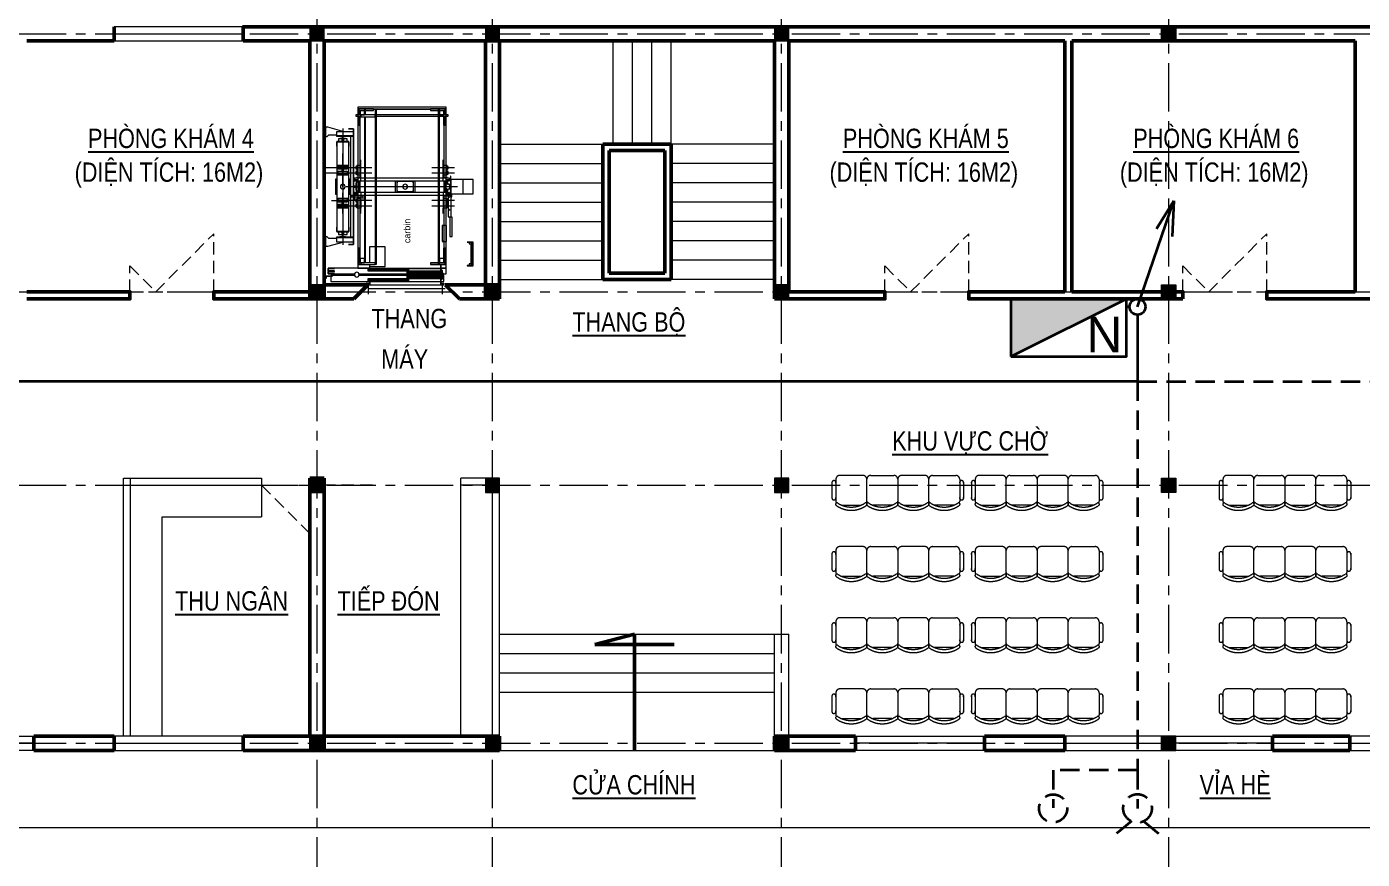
# Model space of a CAD drawing. Header units: millimetres. Extents: x 1109421 to 1726579, y -247837 to 144927.
# Drawn here: x 1243727 to 1264427, y -35463 to -22553 of the extents above; entities that cross this region are included whole.
import ezdxf

# ---------------------------------------------------------------- set-up
doc = ezdxf.new("R2010")
doc.units = ezdxf.units.MM
doc.header["$LTSCALE"] = 600
doc.header["$MEASUREMENT"] = 0
doc.set_wipeout_variables(frame=1)
for name, pattern in [('00_Hidden', [2.4, 1.6, -0.8]), ('CENTER', [2, 1.25, -0.25, 0.25, -0.25]), ('CHU VA GHI CHU - Copy$0$HIDDEN', [0.375, 0.25, -0.125]), ('DASHED', [0.75, 0.5, -0.25])]:
    doc.linetypes.add(name, pattern=pattern)
doc.layers.get('0').update_dxf_attribs({"lineweight": 0})
for name, color, linetype, lineweight in [('cat1', 30, 'Continuous', 50), ('cot', 40, 'Continuous', 13), ('HATCH-1', 250, 'Continuous', 9), ('LC Text2', 7, 'Continuous', 25), ('Noi that', 35, 'Continuous', 9), ('Noi that T2', 159, 'CHU VA GHI CHU - Copy$0$HIDDEN', 9), ('noithat', 125, 'Continuous', 9), ('PCCC - CHUACHAY - ONG D40', 6, 'Continuous', 35), ('PCCC - CHUACHAY - THIETBI', 1, 'Continuous', 35), ('PCCC-BAO CHAY - DAY', 3, 'DASHED', 35), ('PCCC-CHUACHAY-THIETBI', 1, 'Continuous', 35), ('thay1', 63, 'Continuous', 18), ('truc', 76, 'CENTER', 9)]:
    doc.layers.add(name, color=color, linetype=linetype, lineweight=lineweight)
doc.styles.add('chu theo TCVN', font='arial.ttf')
doc.styles.add('T2', font='VHARIAL.TTF', dxfattribs={"width": 0.8})
doc.styles.add('Than may th7-8 - 110518$0$ARIAL', font='arial.ttf')

# ---------------------------------------------------------------- blocks, each defined once
blk = doc.blocks.new('c330x450')
at = {"layer": 'cot', "ltscale": 2}
h = blk.add_hatch(color=256, dxfattribs=at)
h.dxf.hatch_style = 1
h.paths.add_polyline_path([(897343, 22412), (897563, 22412), (897563, 22632), (897343, 22632)])
blk.add_lwpolyline([(897343, 22412), (897563, 22412), (897563, 22632), (897343, 22632)], close=True, dxfattribs=at)
blk = doc.blocks.new('tm1')
at = {"layer": 'HATCH-1', "color": 250}
for p, q in [((513, 2755), (513, 255)), ((1883, 2755), (513, 2755)), ((547, 2699), (522, 2699)), ((522, 2699), (522, 2634)), ((547, 2699), (522, 2699)), ((522, 2699), (522, 2634)), ((530, 2727), (530, 2702)), ((755, 2727), (530, 2727)), ((530, 2727), (530, 2702)), ((755, 2727), (530, 2727)), ((530, 2702), (530, 2699)), ((615, 2702), (530, 2702)), ((530, 2702), (615, 2702)), ((530, 2702), (530, 2699)), ((615, 2702), (530, 2702)), ((530, 2702), (615, 2702)), ((530, 2699), (615, 2699)), ((530, 2699), (615, 2699)), ((550, 2699), (547, 2699)), ((547, 2699), (547, 2634)), ((547, 2634), (547, 2699)), ((550, 2699), (547, 2699)), ((547, 2699), (547, 2634)), ((547, 2634), (547, 2699)), ((550, 2699), (550, 2634)), ((615, 2699), (550, 2699)), ((550, 2699), (550, 2634)), ((615, 2699), (550, 2699)), ((550, 2634), (550, 2699)), ((550, 2634), (550, 2699)), ((635, 2720), (615, 2720)), ((615, 2720), (615, 2634)), ((615, 2634), (615, 2699)), ((615, 2634), (615, 2699)), ((635, 2634), (635, 2720)), ((755, 2702), (635, 2702)), ((635, 2702), (755, 2702)), ((755, 2702), (635, 2702)), ((635, 2702), (755, 2702)), ((635, 2699), (755, 2699)), ((635, 2699), (755, 2699)), ((755, 2702), (755, 2727)), ((755, 2702), (755, 2727)), ((1640, 2723), (755, 2723)), ((755, 2720), (1640, 2720)), ((755, 2699), (755, 2702)), ((755, 2699), (755, 2702)), ((805, 2720), (785, 2720)), ((785, 2720), (785, 320)), ((805, 320), (805, 2720)), ((1640, 2727), (1640, 2702)), ((1865, 2727), (1640, 2727)), ((1640, 2727), (1640, 2702)), ((1865, 2727), (1640, 2727)), ((1640, 2702), (1640, 2699)), ((1760, 2702), (1640, 2702)), ((1640, 2702), (1760, 2702)), ((1640, 2702), (1640, 2699)), ((1760, 2702), (1640, 2702)), ((1640, 2702), (1760, 2702)), ((1640, 2699), (1760, 2699)), ((1640, 2699), (1760, 2699)), ((1780, 2720), (1760, 2720)), ((1760, 2720), (1760, 320)), ((1780, 320), (1780, 2720)), ((1865, 2702), (1780, 2702)), ((1780, 2702), (1865, 2702)), ((1865, 2702), (1780, 2702)), ((1780, 2702), (1865, 2702)), ((1780, 2699), (1780, 2634)), ((1845, 2699), (1780, 2699)), ((1780, 2699), (1865, 2699)), ((1780, 2699), (1780, 2634)), ((1845, 2699), (1780, 2699)), ((1780, 2699), (1865, 2699)), ((1845, 2634), (1845, 2699)), ((1848, 2699), (1845, 2699)), ((1845, 2699), (1845, 2634)), ((1845, 2634), (1845, 2699)), ((1848, 2699), (1845, 2699)), ((1845, 2699), (1845, 2634)), ((1848, 2634), (1848, 2699)), ((1873, 2699), (1848, 2699)), ((1848, 2699), (1848, 2634)), ((1848, 2634), (1848, 2699)), ((1873, 2699), (1848, 2699)), ((1848, 2699), (1848, 2634)), ((1865, 2702), (1865, 2727)), ((1865, 2702), (1865, 2727)), ((1865, 2699), (1865, 2702)), ((1865, 2699), (1865, 2702)), ((1873, 2634), (1873, 2699)), ((1873, 2634), (1873, 2699)), ((1883, 255), (1883, 2755)), ((483, 2634), (483, 2614)), ((558, 2634), (483, 2634)), ((483, 2614), (558, 2614)), ((522, 2614), (522, 2474)), ((522, 2614), (522, 2474)), ((547, 2614), (547, 2474)), ((547, 2474), (547, 2614)), ((547, 2614), (547, 2474)), ((547, 2474), (547, 2614)), ((550, 2634), (615, 2634)), ((550, 2634), (615, 2634)), ((550, 2474), (550, 2614)), ((550, 2474), (550, 2614)), ((558, 2634), (558, 2604)), ((785, 2634), (558, 2634)), ((558, 2604), (785, 2604)), ((615, 2604), (615, 341)), ((635, 341), (635, 2604)), ((785, 2604), (785, 2634)), ((1760, 2634), (805, 2634)), ((805, 2614), (1760, 2614)), ((1780, 2634), (1845, 2634)), ((1913, 2634), (1780, 2634)), ((1780, 2634), (1845, 2634)), ((1780, 2614), (1913, 2614)), ((1845, 2614), (1845, 2474)), ((1845, 2614), (1845, 2474)), ((1848, 2474), (1848, 2614)), ((1848, 2614), (1848, 2474)), ((1848, 2474), (1848, 2614)), ((1848, 2614), (1848, 2474)), ((1873, 2474), (1873, 2614)), ((1873, 2474), (1873, 2614)), ((1913, 2614), (1913, 2634)), ((8, 2444), (8, 2299)), ((14, 2444), (8, 2444)), ((8, 2299), (14, 2299)), ((14, 2299), (14, 2444)), ((49, 2444), (14, 2444)), ((14, 2444), (14, 2299)), ((14, 2299), (39, 2299)), ((39, 2299), (64, 2324)), ((304, 2372), (49, 2444)), ((64, 2324), (181, 2324)), ((446, 2372), (181, 2372)), ((181, 2372), (181, 2307)), ((181, 2307), (181, 2304)), ((446, 2307), (181, 2307)), ((181, 2304), (443, 2304)), ((236, 2304), (236, 2296)), ((325, 2304), (236, 2304)), ((236, 2296), (273, 2296)), ((273, 2296), (273, 2242)), ((281, 2423), (281, 617)), ((289, 2242), (289, 2296)), ((289, 2296), (325, 2296)), ((325, 2296), (325, 2304)), ((369, 2419), (369, 2418)), ((447, 2419), (369, 2419)), ((369, 2418), (446, 2418)), ((401, 2304), (401, 736)), ((406, 736), (406, 2304)), ((443, 2304), (443, 2257)), ((446, 2418), (446, 1628)), ((446, 2307), (446, 2372)), ((446, 2257), (446, 2307)), ((447, 1628), (447, 2419)), ((522, 2474), (547, 2474)), ((522, 2474), (547, 2474)), ((545, 2474), (545, 1650)), ((547, 2474), (550, 2474)), ((547, 2474), (550, 2474)), ((548, 1650), (548, 2474)), ((1845, 2474), (1848, 2474)), ((1845, 2474), (1848, 2474)), ((1848, 2474), (1848, 1650)), ((1848, 2474), (1873, 2474)), ((1848, 2474), (1873, 2474)), ((1851, 1650), (1851, 2474)), ((376, 2220), (186, 2220)), ((186, 2220), (186, 2150)), ((186, 2150), (189, 2150)), ((189, 2217), (373, 2217)), ((189, 2150), (189, 2217)), ((373, 2217), (189, 2217)), ((189, 2217), (189, 1848)), ((214, 2259), (214, 2220)), ((273, 2259), (214, 2259)), ((214, 2220), (271, 2220)), ((273, 2261), (256, 2261)), ((256, 2261), (256, 2259)), ((271, 2220), (271, 2249)), ((271, 2249), (273, 2249)), ((271, 2222), (276, 2222)), ((273, 2259), (273, 2261)), ((273, 2242), (289, 2242)), ((286, 2242), (276, 2242)), ((276, 2222), (276, 2242)), ((276, 2237), (286, 2237)), ((286, 2237), (276, 2237)), ((276, 2227), (286, 2227)), ((286, 2242), (286, 2222)), ((286, 2222), (291, 2222)), ((306, 2261), (289, 2261)), ((289, 2261), (289, 2259)), ((348, 2259), (289, 2259)), ((289, 2249), (291, 2249)), ((291, 2249), (291, 2220)), ((291, 2220), (348, 2220)), ((306, 2259), (306, 2261)), ((348, 2220), (348, 2259)), ((373, 2217), (373, 2150)), ((373, 1848), (373, 2217)), ((373, 2150), (376, 2150)), ((376, 2150), (376, 2220)), ((443, 2257), (446, 2257)), ((446, 1628), (446, 2257)), ((281, 1955), (281, 2035)), ((281, 1515), (281, 1955)), ((558, 1855), (558, 1935)), ((1838, 1855), (1838, 1935)), ((6, 1815), (383, 1815)), ((6, 1735), (383, 1735)), ((189, 1848), (189, 1842)), ((373, 1848), (189, 1848)), ((189, 1842), (189, 1707)), ((373, 1842), (189, 1842)), ((189, 1842), (373, 1842)), ((189, 1707), (189, 1701)), ((373, 1707), (189, 1707)), ((189, 1707), (373, 1707)), ((189, 1701), (189, 1338)), ((189, 1701), (373, 1701)), ((211, 1835), (206, 1835)), ((206, 1835), (206, 1795)), ((206, 1795), (211, 1795)), ((211, 1755), (206, 1755)), ((206, 1755), (206, 1715)), ((206, 1715), (211, 1715)), ((228, 1835), (211, 1835)), ((211, 1795), (228, 1795)), ((228, 1755), (211, 1755)), ((211, 1715), (228, 1715)), ((252, 1835), (228, 1835)), ((228, 1795), (252, 1795)), ((252, 1755), (228, 1755)), ((228, 1715), (252, 1715)), ((281, 1835), (252, 1835)), ((252, 1795), (281, 1795)), ((281, 1755), (252, 1755)), ((252, 1715), (281, 1715)), ((269, 1837), (268, 1837)), ((268, 1837), (268, 1835)), ((268, 1795), (268, 1755)), ((268, 1715), (268, 1712)), ((268, 1712), (269, 1712)), ((272, 1837), (269, 1837)), ((269, 1712), (272, 1712)), ((276, 1837), (272, 1837)), ((272, 1712), (276, 1712)), ((281, 1837), (276, 1837)), ((276, 1712), (281, 1712)), ((285, 1837), (281, 1837)), ((309, 1835), (281, 1835)), ((281, 1795), (309, 1795)), ((309, 1755), (281, 1755)), ((281, 1715), (309, 1715)), ((281, 1712), (285, 1712)), ((290, 1837), (285, 1837)), ((285, 1712), (290, 1712)), ((292, 1837), (290, 1837)), ((290, 1712), (292, 1712)), ((293, 1837), (292, 1837)), ((292, 1712), (293, 1712)), ((293, 1835), (293, 1837)), ((293, 1755), (293, 1795)), ((293, 1712), (293, 1715)), ((334, 1835), (309, 1835)), ((309, 1795), (334, 1795)), ((334, 1755), (309, 1755)), ((309, 1715), (334, 1715)), ((350, 1835), (334, 1835)), ((334, 1795), (350, 1795)), ((350, 1755), (334, 1755)), ((334, 1715), (350, 1715)), ((356, 1835), (350, 1835)), ((350, 1795), (356, 1795)), ((356, 1755), (350, 1755)), ((350, 1715), (356, 1715)), ((356, 1795), (356, 1835)), ((356, 1715), (356, 1755)), ((373, 1842), (373, 1848)), ((373, 1707), (373, 1842)), ((373, 1701), (373, 1707)), ((373, 1338), (373, 1701)), ((383, 1815), (733, 1815)), ((383, 1735), (733, 1735)), ((441, 1685), (441, 1624)), ((445, 1685), (441, 1685)), ((445, 1628), (445, 1685)), ((488, 1835), (483, 1835)), ((483, 1835), (483, 1795)), ((483, 1795), (488, 1795)), ((488, 1755), (483, 1755)), ((483, 1755), (483, 1715)), ((483, 1715), (488, 1715)), ((498, 1835), (488, 1835)), ((488, 1795), (498, 1795)), ((498, 1755), (488, 1755)), ((488, 1715), (498, 1715)), ((545, 1660), (493, 1660)), ((493, 1660), (493, 1650)), ((545, 1848), (498, 1848)), ((498, 1848), (498, 1701)), ((498, 1701), (545, 1701)), ((558, 1615), (558, 1855)), ((1663, 1815), (2013, 1815)), ((1663, 1735), (2013, 1735)), ((1838, 1615), (1838, 1855)), ((1898, 1848), (1851, 1848)), ((1851, 1701), (1898, 1701)), ((1903, 1660), (1851, 1660)), ((1898, 1701), (1898, 1848)), ((1907, 1835), (1898, 1835)), ((1898, 1795), (1907, 1795)), ((1907, 1755), (1898, 1755)), ((1898, 1715), (1907, 1715)), ((1903, 1650), (1903, 1660)), ((1913, 1835), (1907, 1835)), ((1907, 1795), (1913, 1795)), ((1913, 1755), (1907, 1755)), ((1907, 1715), (1913, 1715)), ((1913, 1795), (1913, 1835)), ((1913, 1715), (1913, 1755)), ((1955, 1685), (1951, 1685)), ((1951, 1685), (1951, 1628)), ((1955, 1624), (1955, 1685)), ((189, 1634), (166, 1634)), ((166, 1634), (166, 1405)), ((246, 1534), (243, 1520)), ((243, 1520), (246, 1506)), ((254, 1547), (246, 1534)), ((246, 1506), (254, 1493)), ((266, 1555), (254, 1547)), ((254, 1493), (266, 1485)), ((281, 1557), (266, 1555)), ((266, 1485), (281, 1482)), ((295, 1555), (281, 1557)), ((281, 1482), (295, 1485)), ((307, 1547), (295, 1555)), ((295, 1485), (307, 1493)), ((315, 1534), (307, 1547)), ((307, 1493), (315, 1506)), ((318, 1520), (315, 1534)), ((315, 1506), (318, 1520)), ((327, 1520), (2061, 1520)), ((395, 1634), (373, 1634)), ((395, 1405), (395, 1634)), ((441, 1624), (512, 1624)), ((516, 1628), (445, 1628)), ((446, 1415), (446, 1624)), ((446, 1624), (446, 1564)), ((446, 1564), (447, 1564)), ((454, 1564), (446, 1564)), ((446, 1564), (446, 1475)), ((447, 1475), (446, 1475)), ((446, 1475), (446, 1415)), ((446, 1475), (454, 1475)), ((447, 1564), (447, 1624)), ((447, 1415), (447, 1475)), ((454, 1528), (454, 1564)), ((483, 1528), (454, 1528)), ((454, 1512), (483, 1512)), ((454, 1475), (454, 1512)), ((463, 1650), (463, 1610)), ((615, 1650), (463, 1650)), ((463, 1610), (615, 1610)), ((490, 1572), (483, 1572)), ((483, 1572), (483, 1467)), ((483, 1467), (490, 1467)), ((490, 1587), (490, 1453)), ((529, 1587), (490, 1587)), ((490, 1453), (529, 1453)), ((493, 1610), (493, 1587)), ((493, 1453), (493, 1430)), ((500, 1510), (500, 1530)), ((500, 1530), (529, 1530)), ((529, 1510), (500, 1510)), ((508, 1528), (528, 1528)), ((508, 1512), (508, 1528)), ((528, 1512), (508, 1512)), ((512, 1624), (512, 1587)), ((512, 1528), (512, 1512)), ((512, 1453), (512, 1415)), ((516, 1587), (516, 1628)), ((516, 1512), (516, 1528)), ((516, 1411), (516, 1453)), ((523, 1610), (523, 1587)), ((523, 1528), (523, 1512)), ((523, 1453), (523, 1430)), ((528, 1528), (528, 1530)), ((528, 1510), (528, 1512)), ((529, 1530), (529, 1587)), ((529, 1453), (529, 1510)), ((545, 1610), (545, 1430)), ((548, 1430), (548, 1610)), ((785, 1650), (635, 1650)), ((635, 1610), (785, 1610)), ((1760, 1650), (805, 1650)), ((805, 1610), (1760, 1610)), ((1094, 1610), (1094, 1430)), ((1118, 1600), (1118, 1440)), ((1378, 1600), (1118, 1600)), ((1131, 1592), (1130, 1591)), ((1130, 1591), (1130, 1590)), ((1130, 1590), (1130, 1589)), ((1130, 1589), (1131, 1588)), ((1131, 1452), (1130, 1451)), ((1130, 1451), (1130, 1450)), ((1130, 1450), (1130, 1449)), ((1130, 1449), (1131, 1448)), ((1132, 1592), (1131, 1592)), ((1131, 1588), (1132, 1588)), ((1132, 1452), (1131, 1452)), ((1133, 1592), (1132, 1592)), ((1132, 1588), (1133, 1587)), ((1133, 1452), (1132, 1452)), ((1134, 1592), (1133, 1592)), ((1133, 1587), (1134, 1588)), ((1134, 1452), (1133, 1452)), ((1135, 1591), (1134, 1592)), ((1134, 1592), (1134, 1592)), ((1134, 1588), (1135, 1589)), ((1134, 1588), (1134, 1588)), ((1135, 1451), (1134, 1452)), ((1134, 1452), (1134, 1452)), ((1134, 1448), (1135, 1449)), ((1135, 1590), (1135, 1591)), ((1135, 1589), (1135, 1590)), ((1135, 1450), (1135, 1451)), ((1135, 1449), (1135, 1450)), ((1213, 1534), (1210, 1520)), ((1210, 1520), (1213, 1506)), ((1221, 1547), (1213, 1534)), ((1213, 1506), (1221, 1493)), ((1233, 1555), (1221, 1547)), ((1221, 1493), (1233, 1485)), ((1248, 1557), (1233, 1555)), ((1233, 1485), (1248, 1482)), ((1262, 1555), (1248, 1557)), ((1248, 1482), (1262, 1485)), ((1274, 1547), (1262, 1555)), ((1262, 1485), (1274, 1493)), ((1282, 1534), (1274, 1547)), ((1274, 1493), (1282, 1506)), ((1285, 1520), (1282, 1534)), ((1282, 1506), (1285, 1520)), ((1361, 1592), (1360, 1591)), ((1360, 1591), (1360, 1590)), ((1360, 1590), (1360, 1589)), ((1360, 1589), (1361, 1588)), ((1361, 1452), (1360, 1451)), ((1360, 1451), (1360, 1450)), ((1360, 1450), (1360, 1449)), ((1360, 1449), (1361, 1448)), ((1362, 1592), (1361, 1592)), ((1361, 1588), (1362, 1588)), ((1362, 1452), (1361, 1452)), ((1363, 1592), (1362, 1592)), ((1362, 1588), (1363, 1587)), ((1363, 1452), (1362, 1452)), ((1364, 1592), (1363, 1592)), ((1363, 1587), (1364, 1588)), ((1364, 1452), (1363, 1452)), ((1365, 1591), (1364, 1592)), ((1364, 1592), (1364, 1592)), ((1364, 1588), (1365, 1589)), ((1364, 1588), (1364, 1588)), ((1365, 1451), (1364, 1452)), ((1364, 1452), (1364, 1452)), ((1364, 1448), (1365, 1449)), ((1365, 1590), (1365, 1591)), ((1365, 1589), (1365, 1590)), ((1365, 1450), (1365, 1451)), ((1365, 1449), (1365, 1450)), ((1378, 1440), (1378, 1600)), ((1402, 1430), (1402, 1610)), ((1933, 1650), (1780, 1650)), ((1780, 1610), (1933, 1610)), ((1848, 1610), (1848, 1430)), ((1851, 1430), (1851, 1610)), ((1866, 1587), (1866, 1530)), ((1905, 1587), (1866, 1587)), ((1866, 1530), (1874, 1530)), ((1866, 1510), (1866, 1453)), ((1874, 1510), (1866, 1510)), ((1866, 1453), (1905, 1453)), ((1868, 1530), (1868, 1528)), ((1868, 1528), (1874, 1528)), ((1874, 1512), (1868, 1512)), ((1868, 1512), (1868, 1510)), ((1875, 1534), (1872, 1520)), ((1872, 1520), (1875, 1506)), ((1873, 1587), (1873, 1610)), ((1873, 1523), (1873, 1528)), ((1873, 1512), (1873, 1517)), ((1873, 1430), (1873, 1453)), ((1883, 1547), (1875, 1534)), ((1875, 1506), (1883, 1493)), ((1951, 1628), (1880, 1628)), ((1880, 1628), (1880, 1587)), ((1880, 1453), (1880, 1411)), ((1895, 1555), (1883, 1547)), ((1883, 1493), (1895, 1485)), ((1884, 1624), (1955, 1624)), ((1884, 1587), (1884, 1624)), ((1884, 1415), (1884, 1453)), ((1910, 1557), (1895, 1555)), ((1895, 1485), (1910, 1482)), ((1903, 1587), (1903, 1610)), ((1903, 1430), (1903, 1453)), ((1905, 1557), (1905, 1587)), ((1913, 1572), (1905, 1572)), ((1905, 1453), (1905, 1483)), ((1905, 1467), (1913, 1467)), ((1924, 1555), (1910, 1557)), ((1910, 1482), (1924, 1485)), ((1913, 1557), (1913, 1572)), ((1913, 1467), (1913, 1483)), ((1936, 1547), (1924, 1555)), ((1924, 1485), (1936, 1493)), ((1933, 1610), (1933, 1650)), ((1944, 1534), (1936, 1547)), ((1936, 1493), (1944, 1506)), ((1950, 1564), (1942, 1564)), ((1942, 1564), (1942, 1538)), ((1942, 1502), (1942, 1475)), ((1942, 1475), (1950, 1475)), ((1947, 1520), (1944, 1534)), ((1944, 1506), (1947, 1520)), ((1951, 1632), (1950, 1632)), ((1950, 1632), (1950, 1628)), ((1950, 1624), (1950, 1415)), ((1950, 1475), (1950, 1564)), ((1956, 1632), (1955, 1632)), ((2146, 1632), (1956, 1632)), ((1956, 1632), (1956, 1407)), ((1956, 1407), (1956, 1632)), ((2300, 1632), (2146, 1632)), ((2146, 1407), (2146, 1632)), ((2300, 1407), (2300, 1632)), ((106, 1305), (383, 1305)), ((166, 1405), (189, 1405)), ((373, 1338), (189, 1338)), ((189, 1338), (189, 1332)), ((189, 1332), (373, 1332)), ((373, 1332), (189, 1332)), ((189, 1332), (189, 1197)), ((211, 1325), (206, 1325)), ((206, 1325), (206, 1285)), ((206, 1285), (211, 1285)), ((211, 1245), (206, 1245)), ((206, 1245), (206, 1205)), ((228, 1325), (211, 1325)), ((211, 1285), (228, 1285)), ((228, 1245), (211, 1245)), ((252, 1325), (228, 1325)), ((228, 1285), (252, 1285)), ((252, 1245), (228, 1245)), ((281, 1325), (252, 1325)), ((252, 1285), (281, 1285)), ((281, 1245), (252, 1245)), ((269, 1330), (268, 1330)), ((268, 1330), (268, 1327)), ((269, 1327), (268, 1327)), ((268, 1327), (268, 1325)), ((268, 1285), (268, 1245)), ((272, 1330), (269, 1330)), ((271, 1327), (269, 1327)), ((276, 1327), (271, 1327)), ((276, 1330), (272, 1330)), ((281, 1330), (276, 1330)), ((281, 1327), (276, 1327)), ((281, 1185), (281, 1425)), ((285, 1330), (281, 1330)), ((286, 1327), (281, 1327)), ((309, 1325), (281, 1325)), ((281, 1285), (309, 1285)), ((309, 1245), (281, 1245)), ((290, 1330), (285, 1330)), ((290, 1327), (286, 1327)), ((292, 1330), (290, 1330)), ((293, 1327), (290, 1327)), ((293, 1330), (292, 1330)), ((293, 1327), (293, 1330)), ((294, 1327), (293, 1327)), ((294, 1325), (294, 1327)), ((294, 1245), (294, 1285)), ((334, 1325), (309, 1325)), ((309, 1285), (334, 1285)), ((334, 1245), (309, 1245)), ((350, 1325), (334, 1325)), ((334, 1285), (350, 1285)), ((350, 1245), (334, 1245)), ((356, 1325), (350, 1325)), ((350, 1285), (356, 1285)), ((356, 1245), (350, 1245)), ((356, 1285), (356, 1325)), ((356, 1205), (356, 1245)), ((373, 1405), (395, 1405)), ((373, 1332), (373, 1338)), ((373, 1197), (373, 1332)), ((733, 1305), (383, 1305)), ((418, 1382), (418, 1381)), ((441, 1382), (418, 1382)), ((418, 1381), (418, 1379)), ((418, 1379), (418, 1376)), ((418, 1376), (418, 1372)), ((418, 1372), (418, 1368)), ((418, 1368), (418, 1365)), ((418, 1365), (418, 1363)), ((418, 1363), (418, 1362)), ((418, 1362), (441, 1362)), ((441, 1415), (441, 1355)), ((512, 1415), (441, 1415)), ((441, 1355), (445, 1355)), ((445, 1355), (445, 1411)), ((445, 1411), (516, 1411)), ((463, 1382), (445, 1382)), ((445, 1362), (463, 1362)), ((446, 1382), (446, 1411)), ((446, 1411), (446, 1382)), ((446, 783), (446, 1362)), ((446, 1362), (446, 622)), ((447, 1382), (447, 1411)), ((447, 621), (447, 1362)), ((463, 1430), (463, 1390)), ((615, 1430), (463, 1430)), ((463, 1390), (615, 1390)), ((463, 1390), (463, 1324)), ((463, 1324), (468, 1324)), ((468, 1324), (468, 1390)), ((593, 1382), (468, 1382)), ((468, 1362), (593, 1362)), ((488, 1325), (483, 1325)), ((483, 1325), (483, 1285)), ((483, 1285), (488, 1285)), ((488, 1245), (483, 1245)), ((483, 1245), (483, 1205)), ((498, 1325), (488, 1325)), ((488, 1285), (498, 1285)), ((498, 1245), (488, 1245)), ((493, 1390), (493, 1382)), ((545, 1338), (498, 1338)), ((498, 1338), (498, 1191)), ((545, 1390), (545, 1382)), ((545, 1362), (545, 566)), ((548, 1382), (548, 1390)), ((548, 566), (548, 1362)), ((558, 1425), (558, 1185)), ((593, 1390), (593, 1324)), ((593, 1324), (598, 1324)), ((598, 1324), (598, 1390)), ((785, 1430), (635, 1430)), ((635, 1390), (785, 1390)), ((1760, 1430), (805, 1430)), ((805, 1390), (1760, 1390)), ((1378, 1440), (1118, 1440)), ((1118, 1440), (1118, 1430)), ((1118, 1440), (1378, 1440)), ((1131, 1448), (1132, 1448)), ((1132, 1448), (1133, 1447)), ((1133, 1447), (1134, 1448)), ((1134, 1448), (1134, 1448)), ((1361, 1448), (1362, 1448)), ((1362, 1448), (1363, 1447)), ((1363, 1447), (1364, 1448)), ((1364, 1448), (1364, 1448)), ((1378, 1430), (1378, 1440)), ((2013, 1305), (1663, 1305)), ((1933, 1430), (1780, 1430)), ((1780, 1390), (1933, 1390)), ((1838, 1425), (1838, 1185)), ((1848, 1390), (1848, 566)), ((1851, 566), (1851, 1390)), ((1851, 1380), (1903, 1380)), ((1898, 1338), (1851, 1338)), ((1880, 1411), (1951, 1411)), ((1955, 1415), (1884, 1415)), ((1898, 1191), (1898, 1338)), ((1907, 1325), (1898, 1325)), ((1898, 1285), (1907, 1285)), ((1907, 1245), (1898, 1245)), ((1903, 1380), (1903, 1390)), ((1913, 1325), (1907, 1325)), ((1907, 1285), (1913, 1285)), ((1913, 1245), (1907, 1245)), ((1951, 1380), (1913, 1380)), ((1913, 1380), (1913, 1050)), ((1913, 1285), (1913, 1325)), ((1913, 1205), (1913, 1245)), ((1933, 1390), (1933, 1430)), ((1935, 1363), (1934, 1362)), ((1934, 1362), (1934, 1360)), ((1934, 1360), (1934, 1358)), ((1934, 1358), (1935, 1357)), ((1936, 1364), (1935, 1363)), ((1935, 1357), (1936, 1356)), ((1938, 1364), (1936, 1364)), ((1936, 1356), (1938, 1356)), ((1939, 1364), (1938, 1364)), ((1938, 1356), (1939, 1356)), ((1940, 1363), (1939, 1364)), ((1939, 1356), (1940, 1357)), ((1941, 1362), (1940, 1363)), ((1940, 1357), (1941, 1358)), ((1942, 1360), (1941, 1362)), ((1941, 1358), (1942, 1360)), ((1950, 1411), (1950, 1407)), ((1950, 1407), (1951, 1407)), ((1950, 1407), (1950, 1390)), ((1950, 1390), (1951, 1390)), ((1951, 1390), (1950, 1390)), ((1950, 1390), (1950, 1380)), ((1951, 1411), (1951, 1355)), ((1951, 1355), (1955, 1355)), ((1955, 1355), (1955, 1415)), ((1955, 1407), (1956, 1407)), ((1955, 1390), (1970, 1390)), ((1970, 1390), (1955, 1390)), ((1963, 1380), (1955, 1380)), ((1956, 1407), (2146, 1407)), ((1963, 1050), (1963, 1380)), ((1963, 1360), (1970, 1360)), ((1970, 1390), (1970, 1407)), ((1970, 1360), (1970, 1390)), ((2146, 1407), (2300, 1407)), ((381, 1225), (181, 1225)), ((189, 1197), (373, 1197)), ((373, 1197), (189, 1197)), ((189, 1197), (189, 1191)), ((189, 1191), (189, 823)), ((189, 1191), (373, 1191)), ((206, 1205), (211, 1205)), ((211, 1205), (228, 1205)), ((228, 1205), (252, 1205)), ((252, 1205), (281, 1205)), ((268, 1205), (268, 1202)), ((268, 1202), (269, 1202)), ((269, 1202), (271, 1202)), ((271, 1202), (276, 1202)), ((276, 1202), (281, 1202)), ((281, 1205), (309, 1205)), ((281, 1202), (286, 1202)), ((281, 1105), (281, 1185)), ((286, 1202), (290, 1202)), ((290, 1202), (293, 1202)), ((293, 1202), (294, 1202)), ((294, 1202), (294, 1205)), ((309, 1205), (334, 1205)), ((334, 1205), (350, 1205)), ((350, 1205), (356, 1205)), ((373, 1191), (373, 1197)), ((373, 823), (373, 1191)), ((383, 1225), (733, 1225)), ((483, 1205), (488, 1205)), ((488, 1205), (498, 1205)), ((498, 1191), (545, 1191)), ((558, 1105), (558, 1185)), ((1663, 1225), (2013, 1225)), ((1838, 1105), (1838, 1185)), ((1851, 1191), (1898, 1191)), ((1898, 1205), (1907, 1205)), ((1907, 1205), (1913, 1205)), ((1913, 1050), (1963, 1050)), ((1935, 1163), (1934, 1162)), ((1934, 1162), (1934, 1160)), ((1934, 1160), (1934, 1158)), ((1934, 1158), (1935, 1157)), ((1936, 1164), (1935, 1163)), ((1935, 1157), (1936, 1156)), ((1938, 1164), (1936, 1164)), ((1936, 1156), (1938, 1156)), ((1939, 1164), (1938, 1164)), ((1938, 1156), (1939, 1156)), ((1940, 1163), (1939, 1164)), ((1939, 1156), (1940, 1157)), ((1975, 1048), (1939, 1048)), ((1939, 1048), (1939, 748)), ((1941, 1162), (1940, 1163)), ((1940, 1157), (1941, 1158)), ((1942, 1160), (1941, 1162)), ((1941, 1158), (1942, 1160)), ((1975, 748), (1975, 1048)), ((186, 890), (186, 820)), ((189, 890), (186, 890)), ((189, 823), (189, 890)), ((373, 890), (373, 823)), ((376, 890), (373, 890)), ((376, 820), (376, 890)), ((1848, 920), (1823, 920)), ((1823, 920), (1823, 670)), ((1848, 920), (1823, 920)), ((1823, 920), (1823, 670)), ((1826, 917), (1848, 917)), ((1826, 673), (1826, 917)), ((1848, 917), (1848, 920)), ((1888, 920), (1851, 920)), ((1888, 670), (1888, 920)), ((8, 741), (8, 596)), ((14, 741), (8, 741)), ((14, 596), (14, 741)), ((39, 741), (14, 741)), ((14, 741), (14, 596)), ((64, 716), (39, 741)), ((49, 596), (304, 667)), ((181, 716), (64, 716)), ((443, 736), (181, 736)), ((181, 736), (181, 733)), ((181, 733), (181, 667)), ((181, 733), (446, 733)), ((181, 667), (446, 667)), ((186, 820), (376, 820)), ((373, 823), (189, 823)), ((189, 823), (373, 823)), ((271, 819), (214, 819)), ((214, 819), (214, 780)), ((214, 780), (273, 780)), ((273, 744), (236, 744)), ((236, 744), (236, 736)), ((236, 736), (325, 736)), ((256, 780), (256, 779)), ((256, 779), (273, 779)), ((271, 790), (271, 819)), ((276, 818), (271, 818)), ((273, 790), (271, 790)), ((289, 798), (273, 798)), ((273, 798), (273, 744)), ((273, 779), (273, 780)), ((276, 798), (276, 818)), ((286, 813), (276, 813)), ((286, 803), (276, 803)), ((276, 803), (286, 803)), ((276, 798), (286, 798)), ((286, 818), (286, 798)), ((291, 818), (286, 818)), ((289, 744), (289, 798)), ((291, 790), (289, 790)), ((289, 780), (348, 780)), ((289, 780), (289, 779)), ((289, 779), (306, 779)), ((325, 744), (289, 744)), ((348, 819), (291, 819)), ((291, 819), (291, 790)), ((306, 779), (306, 780)), ((325, 736), (325, 744)), ((348, 780), (348, 819)), ((446, 622), (369, 622)), ((369, 622), (369, 621)), ((446, 783), (443, 783)), ((443, 783), (443, 736)), ((446, 733), (446, 783)), ((446, 667), (446, 733)), ((1823, 670), (1848, 670)), ((1823, 670), (1848, 670)), ((1848, 673), (1826, 673)), ((1848, 670), (1848, 673)), ((1851, 670), (1888, 670)), ((1939, 748), (1975, 748)), ((2210, 661), (2210, 658)), ((2300, 661), (2210, 661)), ((2210, 658), (2297, 658)), ((2295, 652), (2240, 652)), ((2240, 652), (2240, 632)), ((2240, 632), (2295, 632)), ((2290, 632), (2264, 632)), ((2264, 632), (2264, 322)), ((2290, 322), (2290, 632)), ((2295, 632), (2295, 652)), ((2297, 658), (2297, 295)), ((2300, 292), (2300, 661)), ((8, 596), (14, 596)), ((14, 596), (49, 596)), ((369, 621), (447, 621)), ((547, 566), (522, 566)), ((522, 566), (522, 341)), ((550, 566), (547, 566)), ((547, 566), (547, 341)), ((547, 341), (547, 566)), ((550, 341), (550, 566)), ((785, 586), (695, 586)), ((695, 586), (695, 341)), ((940, 586), (805, 586)), ((940, 280), (940, 586)), ((1848, 566), (1845, 566)), ((1845, 566), (1845, 341)), ((1848, 341), (1848, 566)), ((1873, 566), (1848, 566)), ((1848, 566), (1848, 341)), ((1873, 341), (1873, 566)), ((676, 255), (52, 255)), ((52, 255), (52, 170)), ((152, 250), (52, 250)), ((52, 250), (52, 213)), ((52, 213), (152, 213)), ((152, 208), (52, 208)), ((52, 208), (52, 171)), ((53, 249), (152, 249)), ((53, 214), (53, 249)), ((152, 214), (53, 214)), ((152, 249), (152, 250)), ((152, 213), (152, 214)), ((152, 207), (152, 208)), ((513, 255), (1883, 255)), ((522, 341), (547, 341)), ((558, 341), (530, 341)), ((530, 341), (530, 338)), ((530, 338), (558, 338)), ((558, 338), (530, 338)), ((530, 338), (530, 313)), ((530, 313), (558, 313)), ((547, 341), (550, 341)), ((550, 406), (550, 341)), ((615, 406), (550, 406)), ((550, 341), (615, 341)), ((558, 341), (558, 311)), ((785, 341), (558, 341)), ((558, 311), (785, 311)), ((615, 341), (615, 406)), ((1305, 250), (668, 250)), ((668, 250), (668, 213)), ((668, 241), (1305, 241)), ((668, 231), (1305, 231)), ((668, 222), (1305, 222)), ((668, 213), (1305, 213)), ((695, 255), (676, 255)), ((676, 255), (676, 252)), ((676, 252), (698, 252)), ((695, 311), (695, 255)), ((695, 311), (695, 280)), ((695, 280), (940, 280)), ((698, 252), (698, 280)), ((698, 253), (1798, 253)), ((785, 311), (785, 341)), ((785, 320), (805, 320)), ((1813, 208), (1275, 208)), ((1275, 208), (1275, 171)), ((1305, 213), (1305, 250)), ((1760, 341), (1640, 341)), ((1640, 341), (1640, 338)), ((1640, 338), (1760, 338)), ((1760, 338), (1640, 338)), ((1640, 338), (1640, 313)), ((1640, 313), (1865, 313)), ((1760, 320), (1780, 320)), ((1780, 406), (1780, 341)), ((1845, 406), (1780, 406)), ((1780, 341), (1845, 341)), ((1865, 341), (1780, 341)), ((1780, 338), (1865, 338)), ((1865, 338), (1780, 338)), ((1798, 313), (1798, 222)), ((1798, 222), (1820, 222)), ((1801, 225), (1801, 313)), ((1881, 255), (1801, 255)), ((1823, 225), (1801, 225)), ((1813, 171), (1813, 208)), ((1820, 222), (1820, 172)), ((1823, 175), (1823, 225)), ((1845, 341), (1845, 406)), ((1845, 341), (1848, 341)), ((1848, 341), (1873, 341)), ((1865, 338), (1865, 341)), ((1865, 313), (1865, 338)), ((1881, 170), (1881, 255)), ((2210, 295), (2210, 292)), ((2297, 295), (2210, 295)), ((2210, 292), (2300, 292)), ((2295, 322), (2240, 322)), ((2240, 322), (2240, 302)), ((2240, 302), (2295, 302)), ((2264, 322), (2290, 322)), ((2295, 302), (2295, 322)), ((123, 132), (23, 132)), ((23, 132), (23, 95)), ((24, 131), (123, 131)), ((24, 96), (24, 131)), ((52, 171), (152, 171)), ((52, 170), (463, 170)), ((53, 207), (152, 207)), ((53, 172), (53, 207)), ((152, 172), (53, 172)), ((463, 140), (98, 140)), ((98, 140), (98, 50)), ((98, 50), (1798, 50)), ((123, 131), (123, 132)), ((152, 171), (152, 172)), ((463, 169), (460, 155)), ((460, 155), (463, 141)), ((471, 182), (463, 169)), ((463, 141), (471, 128)), ((483, 190), (471, 182)), ((471, 128), (483, 120)), ((498, 192), (483, 190)), ((483, 120), (498, 117)), ((512, 190), (498, 192)), ((498, 117), (512, 120)), ((524, 182), (512, 190)), ((512, 120), (524, 128)), ((532, 169), (524, 182)), ((524, 128), (532, 141)), ((532, 170), (1881, 170)), ((535, 155), (532, 169)), ((532, 141), (535, 155)), ((1848, 140), (532, 140)), ((651, 25), (648, 25)), ((648, 25), (648, 0)), ((651, 3), (651, 25)), ((695, 17), (651, 17)), ((651, 17), (695, 17)), ((695, 17), (651, 17)), ((695, 3), (651, 3)), ((1305, 90), (668, 90)), ((668, 90), (668, 53)), ((668, 81), (1305, 81)), ((668, 71), (1305, 71)), ((668, 62), (1305, 62)), ((668, 53), (1305, 53)), ((698, 50), (678, 50)), ((678, 50), (678, 47)), ((678, 47), (695, 47)), ((695, 47), (695, 3)), ((698, 50), (698, 0)), ((698, 0), (698, 50)), ((1275, 199), (1813, 199)), ((1275, 189), (1813, 189)), ((1275, 180), (1813, 180)), ((1275, 171), (1813, 171)), ((1813, 132), (1275, 132)), ((1275, 132), (1275, 95)), ((1275, 123), (1813, 123)), ((1275, 113), (1813, 113)), ((1275, 104), (1813, 104)), ((1275, 95), (1813, 95)), ((1305, 53), (1305, 90)), ((1798, 88), (1798, 0)), ((1820, 88), (1798, 88)), ((1798, 0), (1798, 50)), ((1801, 3), (1801, 85)), ((1801, 85), (1823, 85)), ((1801, 50), (1848, 50)), ((1845, 17), (1801, 17)), ((1801, 17), (1845, 17)), ((1845, 17), (1801, 17)), ((1845, 3), (1801, 3)), ((1813, 95), (1813, 132)), ((1820, 172), (1841, 172)), ((1838, 138), (1820, 138)), ((1820, 138), (1820, 88)), ((1841, 175), (1823, 175)), ((1823, 135), (1838, 135)), ((1823, 85), (1823, 135)), ((1838, 135), (1838, 138)), ((1841, 172), (1841, 175)), ((1848, 25), (1845, 25)), ((1845, 25), (1845, 3)), ((1848, 50), (1848, 140)), ((1848, 83), (1848, 87)), ((1848, 87), (1848, 87)), ((1848, 83), (1848, 83)), ((1848, 0), (1848, 25)), ((648, 0), (698, 0)), ((673, 0), (673, -149)), ((1868, -63), (673, -63)), ((698, 0), (1798, 0)), ((1798, 0), (1848, 0)), ((1823, 0), (1823, -149))]:
    blk.add_line(p, q, dxfattribs=at)
at = {"layer": 'Noi that T2', "insert": (1329, 834), "char_height": 100, "width": 1705.87, "attachment_point": 8, "rotation": 90, "style": 'Than may th7-8 - 110518$0$ARIAL'}
blk.add_mtext('carbin ', dxfattribs=at)
blk = doc.blocks.new('d1300')
at = {"layer": 'Noi that', "linetype": '00_Hidden', "ltscale": 0.2}
for p, q in [((898202, 20687), (899102, 21587)), ((899102, 20687), (899102, 21587)), ((897802, 20687), (897802, 21087)), ((897802, 21087), (898202, 20687)), ((897802, 20687), (899102, 20687))]:
    blk.add_line(p, q, dxfattribs=at)
blk = doc.blocks.new('dfdfdffđ')
at = {"layer": 'Noi that', "linetype": '00_Hidden'}
for p, q in [((954197, -6316), (954197, -6571)), ((954257, -6273), (954257, -6613)), ((954677, -6213), (954317, -6213)), ((954737, -6613), (954737, -6273)), ((954737, -6613), (954737, -6273)), ((954797, -6213), (955157, -6213)), ((955217, -6273), (955217, -6613)), ((955217, -6273), (955217, -6613)), ((955637, -6213), (955277, -6213)), ((955697, -6613), (955697, -6273)), ((955697, -6613), (955697, -6273)), ((955757, -6213), (956117, -6213)), ((956177, -6273), (956177, -6613)), ((956237, -6316), (956237, -6571)), ((954348, -6673), (954646, -6673)), ((955126, -6673), (954828, -6673)), ((955308, -6673), (955606, -6673)), ((956086, -6673), (955788, -6673))]:
    blk.add_line(p, q, dxfattribs=at)
for centre, radius, start, end in [((954227, -6324), 31.2, 343.7398, 196.2602), ((954317, -6273), 60, 90, 180), ((954677, -6273), 60, 0, 90), ((954797, -6273), 60, 90, 180), ((955157, -6273), 60, 0, 90), ((955277, -6273), 60, 90, 180), ((955637, -6273), 60, 0, 90), ((955757, -6273), 60, 90, 180), ((956117, -6273), 60, 0, 90), ((956207, -6324), 31.2, 343.7398, 196.2602), ((954227, -6562), 31.2, 163.7398, 16.2602), ((954317, -6613), 60, 180, 207.5844), ((954677, -6613), 60, 332.4156, 0), ((954797, -6613), 60, 180, 207.5844), ((955157, -6613), 60, 332.4156, 0), ((955277, -6613), 60, 180, 207.5844), ((955637, -6613), 60, 332.4156, 0), ((955757, -6613), 60, 180, 207.5844), ((956117, -6613), 60, 332.4156, 0), ((956207, -6562), 31.2, 163.7398, 16.2602), ((954275, -6660), 21.9, 57.9726, 216.6901), ((954497, -6353), 400, 233.1301, 306.8699), ((954497, -6310), 393, 237.5758, 302.4242), ((954720, -6660), 21.9, 323.3099, 122.0274), ((954755, -6660), 21.9, 57.9726, 216.6901), ((954977, -6353), 400, 233.1301, 306.8699), ((954977, -6310), 393, 237.5758, 302.4242), ((955200, -6660), 21.9, 323.3099, 122.0274), ((955235, -6660), 21.9, 57.9726, 216.6901), ((955457, -6353), 400, 233.1301, 306.8699), ((955457, -6310), 393, 237.5758, 302.4242), ((955680, -6660), 21.9, 323.3099, 122.0274), ((955715, -6660), 21.9, 57.9726, 216.6901), ((955937, -6353), 400, 233.1301, 306.8699), ((955937, -6310), 393, 237.5758, 302.4242), ((956160, -6660), 21.9, 323.3099, 122.0274)]:
    blk.add_arc(centre, radius, start, end, dxfattribs=at)
blk = doc.blocks.new('HOP CUU HOA')
at = {"layer": 'PCCC-CHUACHAY-THIETBI'}
blk.add_hatch(color=256, dxfattribs=at).paths.add_polyline_path([(8, 4), (0, 4), (0, 0)])
blk.add_line((0, 0), (8, 4), dxfattribs=at)
blk.add_lwpolyline([(0, 0), (8, 0), (8, 4), (0, 4)], close=True, dxfattribs=at)

msp = doc.modelspace()

# ---------------------------------------------------------------- linework, layer by layer
at = {"layer": 'cat1'}
for p, q in [((1245081.6, -22553.3), (1245081.6, -22773.3)), ((1243726.5, -22773.3), (1245081.6, -22773.3)), ((1247081.5, -22773.3), (1248116.5, -22773.3)), ((1248116.5, -26773.3), (1248116.5, -22773.3)), ((1248336.5, -26773.3), (1248336.5, -22773.3)), ((1250836.5, -26773.3), (1250836.5, -22773.3)), ((1251056.5, -26773.3), (1251056.5, -22773.3)), ((1255316.5, -26773.3), (1255316.5, -22773.3)), ((1255536.5, -26663.3), (1255536.5, -22773.3)), ((1255536.5, -26663.3), (1255536.5, -22773.3)), ((1259816.5, -22773.3), (1255536.5, -22773.3)), ((1264316.5, -22773.3), (1259926.5, -22773.3)), ((1264316.5, -26663.3), (1264316.5, -22773.3)), ((1252656.5, -26473.3), (1252656.5, -24373.3)), ((1252656.5, -24373.3), (1253716.5, -24373.3)), ((1253716.5, -26473.3), (1253716.5, -24373.3)), ((1252756.5, -24473.3), (1253616.5, -24473.3)), ((1252756.5, -26373.3), (1252756.5, -24473.3)), ((1253616.5, -26373.3), (1253616.5, -24473.3)), ((1252656.5, -26473.3), (1253716.5, -26473.3)), ((1252756.5, -26373.3), (1253616.5, -26373.3)), ((1248336.5, -26553.3), (1249014.7, -26553.3)), ((1248794.7, -26773.3), (1249014.7, -26553.3)), ((1250214.7, -26553.3), (1251056.5, -26553.3)), ((1250434.7, -26773.3), (1250214.7, -26553.3)), ((1248116.5, -26773.3), (1248794.7, -26773.3)), ((1250434.7, -26773.3), (1251056.5, -26773.3)), ((1255316.5, -26773.3), (1255536.5, -26773.3)), ((1264316.5, -26773.3), (1266146.5, -26773.3)), ((1248116.5, -29553.3), (1248116.5, -33553.3)), ((1248116.5, -29553.3), (1248336.5, -29553.3)), ((1248336.5, -29553.3), (1248336.5, -33553.3)), ((1253146.5, -31973.3), (1252533, -32130.3)), ((1253146.5, -33773.3), (1253146.5, -31973.3)), ((1252533, -32130.3), (1253760.1, -32130.3)), ((1243836.5, -33773.3), (1243836.5, -33553.3)), ((1243836.5, -33553.3), (1245081.6, -33553.3)), ((1245081.6, -33553.3), (1245081.6, -33773.3)), ((1247081.5, -33553.3), (1247081.5, -33773.3)), ((1247081.5, -33553.3), (1248116.5, -33553.3)), ((1247081.5, -33553.3), (1251056.5, -33553.3)), ((1251056.5, -33553.3), (1251056.5, -33773.3)), ((1256571.5, -33553.3), (1255316.5, -33553.3)), ((1255316.5, -33553.3), (1255316.5, -33773.3)), ((1256571.5, -33553.3), (1256571.5, -33773.3)), ((1258571.5, -33553.3), (1258571.5, -33773.3)), ((1259816.5, -33553.3), (1258571.5, -33553.3)), ((1259816.5, -33773.3), (1259816.5, -33553.3)), ((1263036.5, -33773.3), (1263036.5, -33553.3)), ((1264231.5, -33553.3), (1263036.5, -33553.3)), ((1264231.5, -33553.3), (1264231.5, -33773.3)), ((1243836.5, -33773.3), (1245081.6, -33773.3)), ((1247081.5, -33773.3), (1251056.5, -33773.3)), ((1256571.5, -33773.3), (1255316.5, -33773.3)), ((1259816.5, -33773.3), (1258571.5, -33773.3)), ((1264231.5, -33773.3), (1263036.5, -33773.3))]:
    msp.add_line(p, q, dxfattribs=at)
for points in [[(1247081.5, -22773.3), (1247081.5, -22553.3), (1272736.5, -22553.3), (1272736.5, -31733.3)], [(1255316.5, -22773.3), (1248336.5, -22773.3)], [(1259816.5, -26663.3), (1259816.5, -22773.3)], [(1259926.5, -22773.3), (1259926.5, -26663.3)], [(1243726.5, -26663.3), (1245326.5, -26663.3), (1245326.5, -26773.3), (1243726.5, -26773.3)], [(1255536.5, -26663.3), (1257026.5, -26663.3), (1257026.5, -26773.3), (1255536.5, -26773.3)], [(1261646.5, -26773.3), (1258326.5, -26773.3), (1258326.5, -26663.3), (1259816.5, -26663.3)], [(1259926.5, -26663.3), (1261646.5, -26663.3), (1261646.5, -26773.3)], [(1264316.5, -26773.3), (1264316.5, -26773.3), (1262946.5, -26773.3), (1262946.5, -26663.3), (1264316.5, -26663.3)], [(1248336.5, -33553.3), (1248336.5, -33773.3)], [(1255316.5, -33773.3), (1255316.5, -33553.3)]]:
    msp.add_lwpolyline(points, dxfattribs=at)
msp.add_lwpolyline([(1248116.5, -26663.3), (1248116.5, -26773.3), (1246626.5, -26773.3), (1246626.5, -26663.3)], close=True, dxfattribs=at)
at = {"layer": 'Noi that', "linetype": '00_Hidden', "ltscale": 0.2}
for p, q in [((1247366.5, -29663.3), (1248116.5, -29663.3)), ((1248116.5, -30413.3), (1247366.5, -29663.3)), ((1248116.5, -29663.3), (1248116.5, -30413.3)), ((1249086.5, -29663.3), (1248336.5, -29663.3)), ((1248336.5, -29663.3), (1248336.5, -30413.3))]:
    msp.add_line(p, q, dxfattribs=at)
at = {"layer": 'noithat'}
for p, q in [((1245226.5, -33553.3), (1245226.5, -29553.3)), ((1245226.5, -29553.3), (1247366.5, -29553.3)), ((1245336.5, -33553.3), (1245336.5, -29553.3)), ((1247366.5, -29553.3), (1247366.5, -30153.3)), ((1250456.5, -33553.3), (1250456.5, -29553.3)), ((1251056.5, -29553.3), (1250456.5, -29553.3)), ((1250946.5, -33553.3), (1250946.5, -29553.3)), ((1251056.5, -33773.3), (1251056.5, -29553.3)), ((1245226.5, -29663.3), (1247366.5, -29663.3)), ((1251056.5, -29663.3), (1250456.5, -29663.3)), ((1245826.5, -33553.3), (1245826.5, -30153.3)), ((1245826.5, -30153.3), (1247366.5, -30153.3)), ((1250456.5, -30153.3), (1250456.5, -30153.3))]:
    msp.add_line(p, q, dxfattribs=at)
at = {"layer": 'PCCC - CHUACHAY - ONG D40'}
for p, q in [((1260942.9, -26896.6), (1261505.6, -25253.3)), ((1261505.6, -25253.3), (1261234.6, -25687.1)), ((1261505.6, -25253.3), (1261478.8, -25804.1)), ((1260942.9, -27020), (1260942.9, -28053)), ((1260942.9, -28053), (1240087.9, -28053))]:
    msp.add_line(p, q, dxfattribs=at)
at = {"layer": 'PCCC-BAO CHAY - DAY'}
for points in [[(1260942.9, -28053), (1271417.9, -28053), (1271417.9, -24207.9)], [(1260942.9, -28053), (1260942.9, -34082.5)], [(1260942.9, -34082.5), (1259635, -34082.5), (1259635, -34663.6)], [(1260942.9, -34082.5), (1260942.9, -34673.8)], [(1260848, -34873.8), (1260614.4, -35064.3)], [(1261037.7, -34873.8), (1261271.3, -35064.3)]]:
    msp.add_lwpolyline(points, dxfattribs=at)
for centre, radius in [((1259635, -34673.8), 217.3), ((1260942.9, -34673.8), 221.3)]:
    msp.add_circle(centre, radius, dxfattribs=at)
at = {"layer": 'thay1'}
for p, q in [((1245081.6, -22663.3), (1247081.5, -22663.3)), ((1252816.5, -24373.3), (1252816.5, -22773.3)), ((1253116.5, -24373.3), (1253116.5, -22773.3)), ((1253416.5, -24373.3), (1253416.5, -22773.3)), ((1253716.5, -24373.3), (1253716.5, -22773.3)), ((1251056.5, -24373.3), (1252656.5, -24373.3)), ((1255316.5, -24373.3), (1253716.5, -24373.3)), ((1251056.5, -24673.3), (1252656.5, -24673.3)), ((1255316.5, -24673.3), (1253716.5, -24673.3)), ((1251056.5, -24973.3), (1252656.5, -24973.3)), ((1255316.5, -24973.3), (1253716.5, -24973.3)), ((1251056.5, -25273.3), (1252656.5, -25273.3)), ((1255316.5, -25273.3), (1253716.5, -25273.3)), ((1251056.5, -25573.3), (1252656.5, -25573.3)), ((1255316.5, -25573.3), (1253716.5, -25573.3)), ((1251056.5, -25873.3), (1252656.5, -25873.3)), ((1255316.5, -25873.3), (1253716.5, -25873.3)), ((1251056.5, -26173.3), (1252656.5, -26173.3)), ((1255316.5, -26173.3), (1253716.5, -26173.3)), ((1251056.5, -26473.3), (1252656.5, -26473.3)), ((1255316.5, -26473.3), (1253716.5, -26473.3)), ((1251056.5, -31973.3), (1255536.5, -31973.3)), ((1255316.5, -33773.3), (1255316.5, -31973.3)), ((1255536.5, -33773.3), (1255536.5, -31973.3)), ((1251056.5, -32273.3), (1255316.5, -32273.3)), ((1251056.5, -32573.3), (1255316.5, -32573.3)), ((1251056.5, -32873.3), (1255316.5, -32873.3)), ((1243836.5, -33663.3), (1242336.5, -33663.3)), ((1245081.6, -33663.3), (1247081.5, -33663.3)), ((1258571.5, -33663.3), (1256571.5, -33663.3)), ((1259816.5, -33663.3), (1261316.5, -33663.3)), ((1263036.5, -33663.3), (1261536.5, -33663.3)), ((1264231.5, -33663.3), (1266231.5, -33663.3)), ((1251056.5, -33773.3), (1255316.5, -33773.3)), ((1267926.5, -34973.3), (1226258.6, -34973.3))]:
    msp.add_line(p, q, dxfattribs=at)
for points in [[(1245081.6, -22773.3), (1247081.5, -22773.3), (1247081.5, -22553.3), (1245081.6, -22553.3)], [(1243836.5, -33773.3), (1242336.5, -33773.3), (1242336.5, -33553.3), (1243836.5, -33553.3)], [(1245081.6, -33773.3), (1247081.5, -33773.3), (1247081.5, -33553.3), (1245081.6, -33553.3)], [(1258571.5, -33773.3), (1256571.5, -33773.3), (1256571.5, -33553.3), (1258571.5, -33553.3)], [(1259816.5, -33773.3), (1261316.5, -33773.3), (1261316.5, -33553.3), (1259816.5, -33553.3)], [(1263036.5, -33773.3), (1261536.5, -33773.3), (1261536.5, -33553.3), (1263036.5, -33553.3)], [(1264231.5, -33773.3), (1266231.5, -33773.3), (1266231.5, -33553.3), (1264231.5, -33553.3)]]:
    msp.add_lwpolyline(points, close=True, dxfattribs=at)
at = {"layer": 'truc'}
for p, q in [((1248226.5, -40669.1), (1248226.5, -15187.2)), ((1250946.5, -40669.1), (1250946.5, -15187.2)), ((1255426.5, -40669.1), (1255426.5, -15187.2)), ((1261426.5, -40669.1), (1261426.5, -15187.2)), ((1225585.7, -22663.3), (1275321.5, -22663.3)), ((1225585.7, -26663.3), (1275321.5, -26663.3)), ((1225585.7, -29663.3), (1275321.5, -29663.3)), ((1225585.7, -33663.3), (1275321.5, -33663.3))]:
    msp.add_line(p, q, dxfattribs=at)

# ---------------------------------------------------------------- block references
at = {"layer": 'cat1'}
for name, p in [('c330x450', (350773.2, -45185.1)), ('c330x450', (353493.2, -45185.1)), ('c330x450', (357973.2, -45185.1)), ('d1300', (347524.2, -47350.4)), ('d1300', (359224.2, -47350.4)), ('d1300', (363844.2, -47350.4)), ('c330x450', (350773.2, -49185.1)), ('c330x450', (353493.2, -49185.1)), ('c330x450', (357973.2, -49185.1)), ('c330x450', (350773.2, -52185.1)), ('c330x450', (353493.2, -52185.1)), ('c330x450', (357973.2, -52185.1)), ('dfdfdffđ', (302010.2, -23298.2)), ('dfdfdffđ', (304170.3, -23298.2)), ('dfdfdffđ', (308010.2, -23298.2)), ('dfdfdffđ', (302010.2, -24401.6)), ('dfdfdffđ', (304170.3, -24401.6)), ('dfdfdffđ', (308010.2, -24401.6)), ('dfdfdffđ', (302010.2, -25505.1)), ('dfdfdffđ', (304170.3, -25505.1)), ('dfdfdffđ', (308010.2, -25505.1)), ('dfdfdffđ', (302010.2, -26608.5)), ('dfdfdffđ', (304170.3, -26608.5)), ('dfdfdffđ', (308010.2, -26608.5)), ('c330x450', (353493.2, -56185.1))]:
    msp.add_blockref(name, p, dxfattribs=at)
at = {"layer": 'cat1', "xscale": -1}
for p in [(2158879.8, -45185.1), (2158879.8, -49185.1), (2158879.8, -52185.1)]:
    msp.add_blockref('c330x450', p, dxfattribs=at)
at = {"layer": 'cat1', "xscale": -1, "rotation": 180}
for p in [(350773.2, -11141.4), (357973.2, -11141.4)]:
    msp.add_blockref('c330x450', p, dxfattribs=at)
at = {"layer": 'cat1', "rotation": 180}
msp.add_blockref('c330x450', (2158879.8, -11141.4), dxfattribs=at)
at = {"layer": 'thay1'}
msp.add_blockref('tm1', (1248344.6, -26553.3), dxfattribs=at)

# ---------------------------------------------------------------- texts
at = {"layer": 'LC Text2', "style": 'T2', "width": 0.8}
for s, p in [('%%Uphßng kh¸m 4', (1244676.8, -24434.8)), ('%%Uphßng kh¸m 5', (1256376.8, -24434.8)), ('%%Uphßng kh¸m 6', (1260876.8, -24434.8)), ('(diÖn tÝch: 16m2)', (1244469, -24958.1)), ('(diÖn tÝch: 16m2)', (1256169, -24958.1)), ('(diÖn tÝch: 16m2)', (1260669, -24958.1)), ('%%Uthang bé', (1252184, -27281.2)), ('thang', (1249070.3, -27227.7)), ('m¸y', (1249221.4, -27855.2)), ('%%Ukhu vùc chê', (1257140.9, -29125.2)), ('%%Uthu ng©n', (1246026.5, -31605.7)), ('%%UtiÕp ®ãn', (1248543.7, -31605.7)), ('%%Ucöa chÝnh', (1252184, -34456.9)), ('%%UvØa hÌ', (1261906.6, -34456.9))]:
    msp.add_text(s, height=300, dxfattribs=at).set_placement(p)
at = {"layer": 'PCCC - CHUACHAY - THIETBI', "style": 'chu theo TCVN'}
msp.add_text('N', height=549.3, dxfattribs=at).set_placement((1260152, -27600.6))

# ---------------------------------------------------------------- next in the draw order: block references
at = {"layer": 'PCCC - CHUACHAY - THIETBI', "xscale": 223.7215908244252, "yscale": 223.7215909117367, "zscale": 223.7215909080987}
msp.add_blockref('HOP CUU HOA', (1258981.7, -27668.1), dxfattribs=at)

# ---------------------------------------------------------------- next in the draw order: linework, layer by layer
at = {"layer": 'PCCC - CHUACHAY - ONG D40'}
msp.add_line((1260819.5, -26896.6), (1260771.4, -26896.6), dxfattribs=at)
msp.add_circle((1260942.9, -26896.6), 123.4, dxfattribs=at)

doc.saveas('drawing.dxf')
